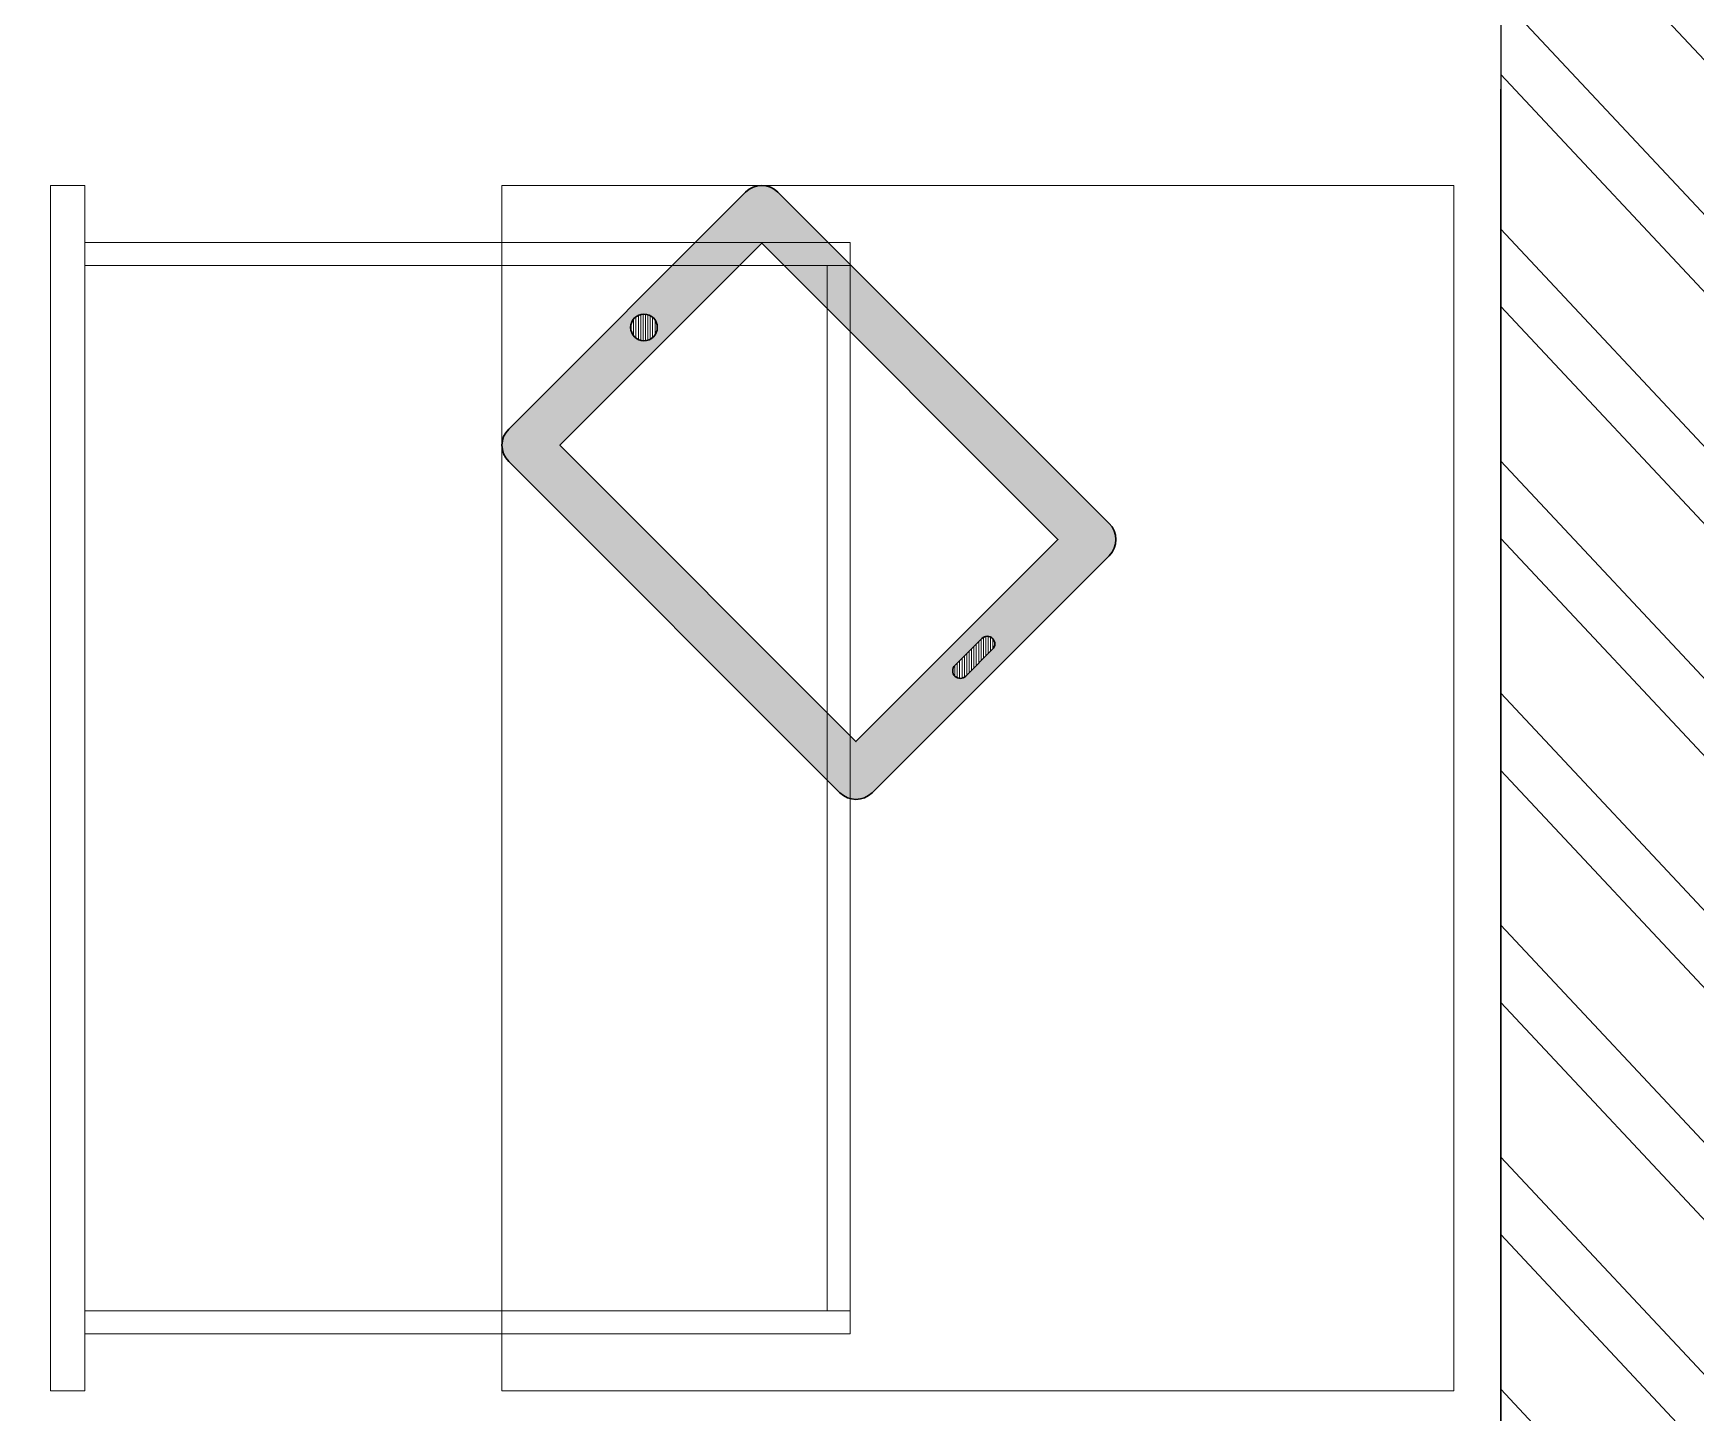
# Model space of a CAD drawing. Header units: feet. Extents: x 2461056 to 2478143, y -6057756 to -6049880.
# Drawn here: x 2473904 to 2474777, y -6054259 to -6053535 of the extents above; entities that cross this region are included whole.
import ezdxf

# ---------------------------------------------------------------- set-up
doc = ezdxf.new("R2010")
doc.units = ezdxf.units.FT
doc.header["$LTSCALE"] = 33
doc.header["$MEASUREMENT"] = 0
doc.layers.add('A-WALL', color=1, linetype='Continuous')
for name, color, linetype, lineweight in [('LENS-FURNITURE', 13, 'Continuous', 9), ('LENS_DIMENSION', 193, 'Continuous', 0), ('LN-HATCH', 251, 'Continuous', 0)]:
    doc.layers.add(name, color=color, linetype=linetype, lineweight=lineweight)

# ---------------------------------------------------------------- blocks, each defined once
blk = doc.blocks.new('A$Cf23987e7')
at = {"layer": 'LN-HATCH'}
h = blk.add_hatch(dxfattribs=at)
h.set_pattern_fill('ANSI32', color=256, scale=222, angle=268.1105192815815)
h.set_pattern_definition([(313.1105192815815, (-2880332.710925836, 5458971.062385189), (60.77556509153959, 56.89370077437428), []), (313.1105192815815, (-2880334.004880607, 5458931.839296633), (60.77556509153959, 56.89370077437428), [])])
h.paths.add_polyline_path([(-1296.800000000745, 7240.399999999441), (1776.599999999627, 7240.399999999441), (2589.399999999442, 4802), (1282, 4802), (1282, 4675), (2631.733333333396, 4675), (2894.199999999255, 3887.599999999628), (-230, 3887.599999999628), (-230, 230), (-2160.400000000373, 230), (-2160.400000000373, -74.79999999981374), (-4344.799999999813, -176.4000000003725), (-4344.799999999813, -406.4000000003725), (-1930.400000000372, -294.3509743027389), (-1930.400000000372, -9.313226e-10), (0, 0), (0, 3657.599999999628), (3238.60617522709, 3657.599999999628), (1967.672841893509, 7470.399999999441), (-1296.800000000745, 7470.399999999441), (-13412.60000000056, 7470.399999999441), (-13412.60000000056, 7240.399999999441)])
at = {"layer": 'A-WALL'}
for p, q in [((-230, 3887.599999999628), (-230, 229.999999997206)), ((-230, 230), (-230, 3786))]:
    blk.add_line(p, q, dxfattribs=at)
blk = doc.blocks.new('TRIAL SET CABINET 633x500')
at = {"layer": 'LENS-FURNITURE'}
h = blk.add_hatch(color=9, dxfattribs=at)
h.dxf.hatch_style = 1
edge = h.paths.add_edge_path()
edge.add_line((-8.54246803093703, -981.9670201920668), (115.9083254579454, -857.5162267031847))
edge.add_arc((107.4230440836399, -849.030945328879), 12.00000000009463, 315, 405)
edge.add_line((115.9083254579454, -840.5456639545736), (-58.03994271345434, -666.5973957831737))
edge.add_arc((-66.52522408775982, -675.0826771574792), 12.00000000009463, 45.00000000000002, 135)
edge.add_line((-75.01050546206531, -666.5973957831737), (-199.4612989509478, -791.0481892720562))
edge.add_arc((-190.9760175766423, -799.5334706454303), 11.99999999943607, 135.0000000031442, 225.0000000031442)
edge.add_line((-199.4612989500165, -808.0187520197359), (-25.5130307786167, -981.967020191136))
edge.add_arc((-17.02774940431148, -973.4817388177615), 11.99999999943605, 224.9999999968574, 314.9999999968578)
h.paths.add_polyline_path([(-17.02774940524252, -955.0969625067663), (89.03826777357607, -849.0309453279477), (-66.52522408775982, -693.4674534666119), (-172.5912412665784, -799.5334706454305)], flags=16)
edge = h.paths.add_edge_path(flags=16)
edge.add_line((-138.2965623782947, -741.9042679787381), (-124.1544267544522, -727.7621323548956))
edge.add_arc((-121.3259996296837, -730.5905594796641), 4.000000000031514, 45.00000000000051, 134.9999999999996, ccw=False)
edge.add_arc((-121.3259996296838, -730.5905594796641), 4.000000000031584, -45.000000000000625, 44.999999999999375, ccw=False)
edge.add_line((-118.4975725049153, -733.4189866044327), (-132.6397081287578, -747.561122228275))
edge.add_arc((-135.4681352535263, -744.7326951035067), 4.000000000031524, 225.0000000000006, 314.99999999999966, ccw=False)
edge.add_arc((-135.4681352535261, -744.7326951035066), 4.000000000031665, 135.0000000000006, 225.0000000000006, ccw=False)
edge = h.paths.add_edge_path(flags=16)
edge.add_arc((44.84409394953398, -910.9027886827243), 7, 0, 360)
at = {"layer": 'LENS-FURNITURE', "lineweight": 0}
h = blk.add_hatch(dxfattribs=at)
h.set_pattern_fill('ANSI31', color=252, scale=10, angle=405)
h.set_pattern_definition([(90, (-3772352.875833935, -3684050.327587578), (-1.25, 2e-16), [])])
edge = h.paths.add_edge_path()
edge.add_line((-138.2965623782947, -741.9042679787381), (-124.1544267544522, -727.7621323548956))
edge.add_arc((-121.3259996296837, -730.5905594796641), 4.000000000031514, 45.00000000000051, 134.9999999999996, ccw=False)
edge.add_arc((-121.3259996296838, -730.5905594796641), 4.000000000031584, -45.000000000000625, 44.999999999999375, ccw=False)
edge.add_line((-118.4975725049153, -733.4189866044327), (-132.6397081287578, -747.561122228275))
edge.add_arc((-135.4681352535263, -744.7326951035067), 4.000000000031524, 225.0000000000006, 314.99999999999966, ccw=False)
edge.add_arc((-135.4681352535261, -744.7326951035066), 4.000000000031665, 135.0000000000006, 225.0000000000006, ccw=False)
edge = h.paths.add_edge_path()
edge.add_arc((44.84409394953398, -910.9027886827243), 7, 0, 360)
blk.add_circle((0, 0), 50.09224864585668)
at = {"layer": 'LENS-FURNITURE'}
blk.add_lwpolyline([(119.4230440827086, -352.4817388160154), (119.4230440827086, -985.4817388160156), (-380.5769559172913, -985.4817388160156), (-380.5769559172913, -352.4817388160154)], close=True, dxfattribs=at)
at = {"layer": 'LENS-FURNITURE', "color": 146}
for points in [[(338.5359051078558, -352.4817388160154), (338.5359051078558, -985.4817388160156), (356.5359051078559, -985.4817388160156), (356.5359051078559, -352.4817388160154)], [(-63.4640948921442, -382.4817388160154), (-63.4640948921442, -394.4817388160154), (338.5359051078558, -394.4817388160154), (338.5359051078558, -382.4817388160154)], [(-63.4640948921442, -394.4817388160154), (-63.4640948921442, -943.4817388160153), (-51.4640948921442, -943.4817388160153), (-51.4640948921442, -394.4817388160154)], [(-63.4640948921442, -955.4817388160152), (-63.4640948921442, -943.4817388160153), (338.5359051078558, -943.4817388160153), (338.5359051078558, -955.4817388160152)]]:
    blk.add_lwpolyline(points, close=True, dxfattribs=at)
at = {"layer": 'LENS-FURNITURE', "color": 18, "lineweight": 30}
for points in [[(-8.54246803093703, -981.9670201920668), (115.9083254579454, -857.5162267031847, 0.4142135623730951), (115.9083254579454, -840.5456639545736), (-58.03994271345434, -666.5973957831737, 0.4142135623730951), (-75.01050546206531, -666.5973957831737), (-199.4612989509478, -791.0481892720562, 0.4142135623730951), (-199.4612989500165, -808.0187520197359), (-25.51303077861669, -981.967020191136, 0.4142135623730951)], [(-138.2965623782947, -741.9042679787381), (-124.1544267544522, -727.7621323548956, -0.4142135623730951), (-118.4975725049153, -727.7621323548956), (-118.4975725049153, -727.7621323548956, -0.4142135623730951), (-118.4975725049153, -733.4189866044327), (-132.6397081287578, -747.561122228275, -0.4142135623730951), (-138.2965623782947, -747.561122228275), (-138.2965623782947, -747.561122228275, -0.4142135623730951)]]:
    blk.add_lwpolyline(points, format="xyb", close=True, dxfattribs=at)
blk.add_lwpolyline([(-17.02774940524252, -955.0969625067663), (89.03826777357607, -849.0309453279477), (-66.52522408775982, -693.4674534666119), (-172.5912412665784, -799.5334706454305)], close=True, dxfattribs=at)
blk.add_circle((44.84409394953398, -910.9027886827243), 7, dxfattribs=at)

msp = doc.modelspace()

# ---------------------------------------------------------------- block references
at = {"layer": 'LENS-FURNITURE', "rotation": 180}
msp.add_blockref('TRIAL SET CABINET 633x500', (2474269.410934302, -6054599.952598648), dxfattribs=at)
at = {"layer": 'LENS_DIMENSION'}
msp.add_blockref('A$Cf23987e7', (2474904.629294595, -6057349.952598648), dxfattribs=at)

doc.saveas('drawing.dxf')
